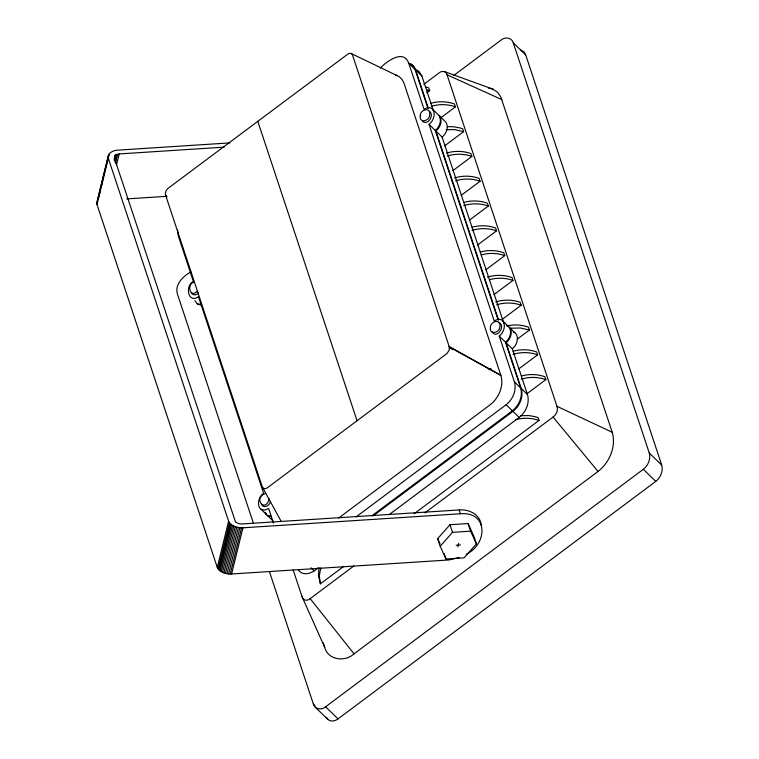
<?xml version="1.0" encoding="UTF-8"?>
<svg xmlns="http://www.w3.org/2000/svg" width="759" height="759" viewBox="0 0 759 759"><rect width="100%" height="100%" fill="white"/><g stroke="black" fill="none" stroke-linecap="round" stroke-linejoin="round"><path stroke-width="1.14" d="M351.028 53.434L351.796 53.936A5.655 3.842 -57.1 0 1 352.555 55.189L449.129 346.398L449.328 349.918L446.937 353.561L267.196 487.923L264.72 488.787L263.06 488.075A5.655 3.842 -57.1 0 1 262.291 486.823L165.538 194.987A5.655 3.842 -57.1 0 1 165.329 193.317L166.259 190.319L167.91 188.46L348.637 53.519L351.028 53.434L399.101 76.564L402.109 79.477L403.959 83.082L500.855 375.363A29.392 19.952 -57.1 0 1 501.718 384.158C500.883 392.166 496.642 399.784 490.267 404.699L338.542 518.112M319.036 567.704L318.419 575.711L320.431 583.813L343.134 566.84M459.385 557.533L449.11 559.943L231.59 573.984C226.267 574.183 219.787 572.561 217.273 567.381L96.991 204.456L97.408 200.793M229.939 142.891L117.531 150.168C113.309 150.329 107.133 153.109 108.328 158.27L228.611 521.196C231.134 526.376 237.605 527.998 242.937 527.809L460.457 513.758C488.91 511.433 487.325 544.639 466.254 554.241M96.791 202.833L108.347 155.548M97.683 199.674L108.755 154.608M98.841 196.534L100.501 189.778M101.051 187.52L102.712 180.765M107.968 159.362L109.353 153.726M96.991 204.456L108.328 158.27M114.334 157.986L115.283 155.32L119.182 153.935L224.303 147.142M114.182 159.826L115.283 155.32M114.391 160.585L115.766 154.959M114.951 160.272L116.336 154.637M115.036 162.255L116.971 154.371M115.453 163.176L117.664 154.162M116.421 165.196L119.182 153.935M217.273 567.381L228.611 521.196M218.137 568.965L229.484 522.78M219.066 569.99L230.404 523.805M220.063 570.844L231.4 524.659M221.211 571.612L232.558 525.427M222.501 572.295L233.848 526.11M223.914 572.884L235.252 526.699M225.414 573.349L236.751 527.163M226.979 573.7L238.317 527.514M228.582 573.927L239.92 527.742M230.195 574.022L241.533 527.837M231.59 573.984L242.937 527.809M457.857 546.878L458.74 543.311M269.293 498.777C264.986 513.995 252.595 497.458 265.47 493.502M320.772 567.96L319.283 575.891L320.431 583.813M270.451 501.813C269.673 505.608 263.401 509.061 261.58 504.232M114.894 155.737L114.41 158.138L235.508 521.983L238.677 523.663L241.865 523.976L459.195 509.944C468.967 508.995 480.447 514.583 481.225 525.361M437.658 538.634L449.992 524.716L468.094 523.549L473.882 536.29L476.405 543.918L464.081 557.837L445.969 559.013L440.192 546.262L437.658 538.634L440.068 543.947M440.192 546.262L452.516 532.344L470.627 531.177L476.405 543.918M197.074 291.333C190.063 298.733 186.363 284.236 194.019 282.12M198.63 292.841C196.923 295.308 192.378 295.915 191.391 292.509M389.073 514.706L519.203 417.431C525.892 412.232 529.905 402.934 527.486 394.585L512.306 348.808C516.547 345.459 519.128 338.893 516.139 333.951L501.737 319.956L498.151 319.159L494.185 320.848L429.044 124.381C433.285 121.032 435.865 114.467 432.877 109.533M498.17 320.156L435.268 130.425C439.508 127.076 442.089 120.51 439.1 115.577M498.426 319.643L435.894 131.032C440.135 127.683 442.715 121.117 439.727 116.184M503.9 323.438L442.118 137.075C446.358 133.726 448.939 127.161 445.941 122.227L431.539 108.233L427.953 107.427L423.987 109.116L408.807 63.339C403.484 48.5 386.378 61.821 380.278 68.006M356.056 516.917L506.139 404.737C512.818 399.538 516.841 390.24 514.422 381.881L499.242 336.104C503.483 332.755 506.063 326.199 503.075 321.256M371.777 515.864L512.363 410.78C519.042 405.581 523.065 396.283 520.646 387.934L505.466 342.157C509.706 338.808 512.287 332.243 509.298 327.3M373.352 515.759L512.98 411.387C519.668 406.188 523.682 396.881 521.262 388.532L506.082 342.755C510.333 339.406 512.913 332.85 509.915 327.907M424.964 512.818L553.064 417.061C556.385 414.737 558.377 410.249 556.964 406.302L447.06 74.809C446.377 70.929 441.434 70.426 438.996 72.997L423.816 84.344M293.145 569.857L302.091 596.83L324.672 647.237C327.973 660.283 345.051 662.199 354.045 653.841L598.035 471.462C609.496 462.544 616.384 446.605 612.238 432.288L500.779 96.82L497.401 92.152L492.838 89.097L444.575 71.65M269.398 571.47L313.353 704.048C314.729 709.475 321.844 710.282 325.592 706.8L643.328 469.29C648.11 465.571 650.975 458.929 649.249 452.962L513.283 42.865C511.908 37.428 504.792 36.631 501.044 40.113L453.616 75.558M315.251 707.179L327.698 719.276C330.544 722.084 335.174 721.183 338.04 718.887L655.776 481.377C660.548 477.658 663.423 471.016 661.696 465.058L525.731 54.952L523.824 51.821L520.835 50.198M426.833 92.797L429.67 90.682L428.721 87.816L425.78 86.915M190.888 271.95C183.289 276.134 174.57 284.293 177.388 293.942L253.373 523.15M440.248 118.186L455.419 106.848L454.47 103.983C446.947 101.326 438.607 101.07 430.941 103.281M444.679 145.813L463.645 131.639L462.696 128.783L459.764 127.863L453.654 126.762L447.383 126.649M452.905 170.614L471.861 156.439L470.912 153.574C463.056 150.785 454.328 150.69 446.377 153.138M461.121 195.414L480.086 181.24L479.138 178.374C471.282 175.585 462.554 175.481 454.594 177.938M469.347 220.205L488.303 206.031L487.354 203.175C479.83 200.518 471.491 200.253 463.825 202.463M477.563 245.005L496.528 230.831L495.58 227.966C488.056 225.309 479.707 225.053 472.041 227.264M485.788 269.806L504.744 255.631L503.796 252.766C496.272 250.109 487.933 249.853 480.267 252.064M494.005 294.596L512.97 280.422L512.021 277.566C504.166 274.767 495.437 274.673 487.477 277.13M502.23 319.397L521.186 305.222L520.238 302.357C512.382 299.568 503.653 299.463 495.703 301.921M517.088 339.235L529.412 330.023L528.463 327.157C521.585 324.719 514.052 324.33 506.936 325.915M489.005 369.766L490.893 368.352M518.672 368.988L537.628 354.814L536.679 351.958C529.165 349.301 520.816 349.036 513.15 351.246M526.888 393.788L545.854 379.614L544.905 376.749C537.381 374.092 529.032 373.836 521.367 376.047M298.477 570.075C303.439 576.982 313.059 572.893 317.831 567.96M414.101 513.796L538.994 420.439L538.046 417.573L535.104 416.672L528.966 415.581L520.579 415.704M302.091 596.83C302.775 600.701 307.718 601.213 310.156 598.642L353.798 566.015M515.37 419.793C523.055 417.564 531.433 417.801 538.994 420.439M431.89 106.137C439.556 103.926 447.895 104.192 455.419 106.848M447.326 156.003C455.277 153.546 464.005 153.65 471.861 156.439M455.542 180.803C463.502 178.346 472.231 178.441 480.086 181.24M463.768 205.594C471.719 203.137 480.447 203.241 488.303 206.031M471.984 230.394C479.944 227.937 488.673 228.042 496.528 230.831M481.215 254.92C488.881 252.709 497.221 252.975 504.744 255.631M489.432 279.72C497.098 277.509 505.447 277.766 512.97 280.422M496.652 304.786C504.602 302.329 513.331 302.433 521.186 305.222M513.093 354.377C521.044 351.92 529.773 352.024 537.628 354.814M521.31 379.177C529.27 376.72 537.998 376.825 545.854 379.614M446.245 129.723L454.603 129.618L463.645 131.639M510.968 328.201L520.37 327.992L529.412 330.023M126.744 198.896L166.895 196.306M456.168 545.228L460.428 544.953M200.708 304.482L197.131 303.676M201.334 305.09L197.748 304.283L194.892 300.592M270.906 516.205L267.32 515.408M271.532 516.813L267.946 516.006M488.35 88.006L492.838 89.097M426.729 89.771L429.67 90.682M395.335 74.951L397.299 75.587M506.281 325.288L507.961 326.009M498.805 322.708C506.414 325.649 496.452 339.757 492.174 331.873M513.131 331.939L514.801 332.66M261.096 509.355L264.682 510.162L268.658 508.473L273.468 522.989M447.06 74.809L501.955 99.666M556.964 406.302L612.238 432.288M410.334 63.822L412.991 65.606M416.558 69.875L419.215 71.65L421.881 76.042L433.351 110.653M411.112 63.984L414.072 66.858L415.657 69.989L428.237 107.958M513.283 42.865L525.731 54.952M408.807 63.339L415.031 69.392L427.991 108.471M415.657 69.989L421.881 76.042M429.66 111.431C434.594 115.359 427.659 126.06 422.545 121.26M429.044 124.381L435.268 130.425M435.894 131.032L442.118 137.075M649.249 452.962L661.696 465.058M643.328 469.29L655.776 481.377M499.242 336.104L505.466 342.157M506.082 342.755L512.306 348.808M514.422 381.881L520.646 387.934M521.262 388.532L527.486 394.585M452.516 349.681L449.129 346.398L500.855 375.363L449.309 347.034L450.998 348.675M506.139 404.737L512.363 410.78M512.98 411.387L519.203 417.431M272.832 520.759L259.768 508.065C256.77 503.122 259.35 496.557 263.591 493.208L198.46 296.741C187.938 304.008 184.779 285.631 193.403 281.485L178.223 235.707L177.492 229.873M310.924 567.779L314.036 570.796M325.592 706.8L338.04 718.887M313.353 704.048L315.013 705.661M327.698 719.276L326.285 717.321M553.064 417.061L598.035 471.462M310.156 598.642L354.045 653.841M413.456 66.251L415.031 69.392M166.695 197.046L165.538 194.987L166.676 197.036M262.491 487.297L280.953 520.968M265.707 512.923L266.608 514.716M265.081 512.316L265.982 514.109M468.094 523.549L470.627 531.177M459.195 509.944L460.457 513.758M449.992 524.716L452.516 532.344M444.157 553.558L445.969 559.013M257.785 121.269L357.062 420.742M323.182 642.75L324.672 647.237M420.239 115.795C418.892 123.85 429.983 121.07 429.679 114.685C431.027 106.621 419.936 109.41 420.239 115.795M490.437 327.518C489.081 335.582 500.181 332.793 499.877 326.408C501.225 318.353 490.134 321.133 490.437 327.518"/></g></svg>
